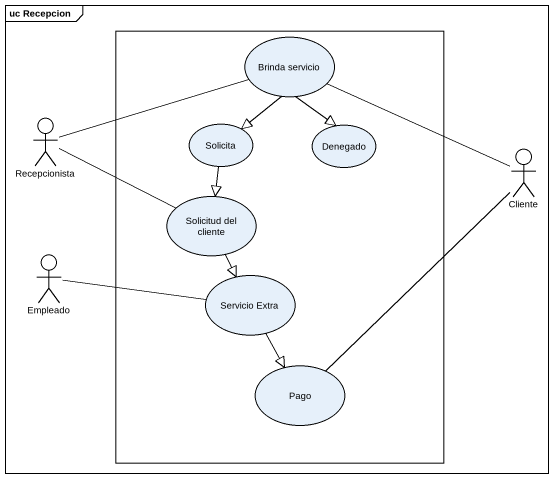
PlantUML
@startuml
mainframe uc Recepcion
rectangle " " as rectangle1 {
  usecase "Brinda servicio" as Brinda_servicio
  usecase Solicita
  usecase Denegado
  usecase "Solicitud del cliente" as Solicitud_del_cliente
  usecase "Servicio Extra" as Servicio_Extra
  usecase Pago
}
actor Recepcionista
actor Cliente
actor Empleado
Brinda_servicio --|> Solicita
Brinda_servicio --|> Denegado
Recepcionista -right- Brinda_servicio
Recepcionista -right- Solicitud_del_cliente
Solicita --|> Solicitud_del_cliente
Cliente -left- Brinda_servicio
Cliente -- Pago
Solicitud_del_cliente --|> Servicio_Extra
Empleado -right- Servicio_Extra
Servicio_Extra --|> Pago
@enduml
